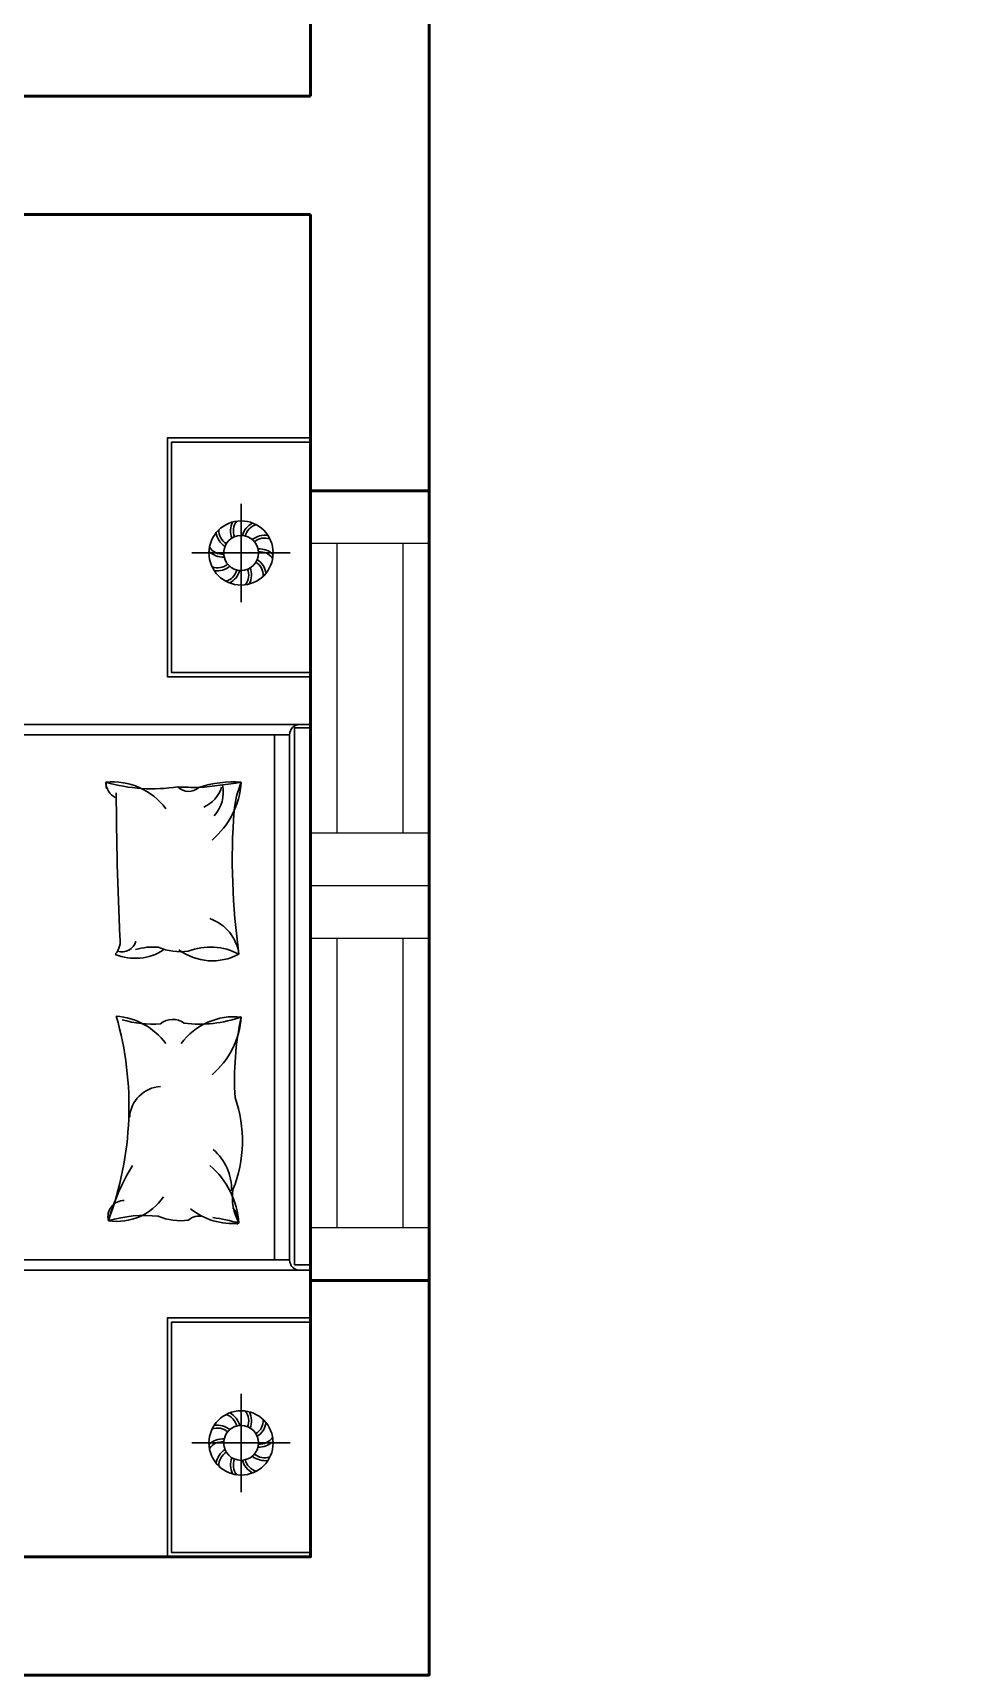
# Model space of a CAD drawing. Header units: millimetres. Extents: x -20622 to 21990, y -10877 to 8500.
# Drawn here: x 6172 to 7925, y 0 to 3120 of the extents above; entities that cross this region are included whole.
import ezdxf

# ---------------------------------------------------------------- set-up
doc = ezdxf.new("R2010")
doc.units = ezdxf.units.MM
doc.layers.add('FURNITURE', color=80, linetype='Continuous', lineweight=30)
doc.layers.add('WALL', color=140, linetype='Continuous', lineweight=50)
doc.layers.add('Windows', color=190, linetype='Continuous')

msp = doc.modelspace()

# ---------------------------------------------------------------- linework, layer by layer
at = {"layer": 'FURNITURE'}
for p, q in [((6700, 2350.4), (6700, 225)), ((6567.8, 2225.4), (6567.8, 2038.5)), ((6474.4, 2131.9), (6661.2, 2131.9)), ((6631.2, 788.7), (6631.2, 1786.6)), ((6660, 1786.6), (6660, 788.7)), ((6567.8, 347.7), (6567.8, 534.6)), ((6474.4, 441.2), (6661.2, 441.2))]:
    msp.add_line(p, q, dxfattribs=at)
for points in [[(6700, 1896.8), (6427.8, 1896.8), (6427.8, 2350.4), (6700, 2350.4)], [(6700, 1904.6), (6435.6, 1904.6), (6435.6, 2342.7), (6700, 2342.7)], [(6700, 1806), (5384.6, 1806), (5384.6, 769.2), (6700, 769.2)], [(6700, 779.7), (6669.6, 779.7), (6669.6, 1799.6), (6700, 1799.6)], [(6700, 678.6), (6427.8, 678.6), (6427.8, 225), (6700, 225)], [(6700, 670.8), (6435.6, 670.8), (6435.6, 232.8), (6700, 232.8)]]:
    msp.add_lwpolyline(points, dxfattribs=at)
for points in [[(6660, 1786.6), (5436.4, 1786.6, 0.414214), (5404, 1754.2), (5404, 821.1, 0.414214), (5436.4, 788.7), (6660, 788.7)], [(6554.5, 1642.3, 0.053404), (6563.8, 1369.7, 0.040654)]]:
    msp.add_lwpolyline(points, format="xyb", dxfattribs=at)
for centre, radius in [((6567.8, 2131.9), 61), ((6567.8, 2131.9), 33.1), ((6567.8, 441.2), 61), ((6567.8, 441.2), 33.1)]:
    msp.add_circle(centre, radius, dxfattribs=at)
for centre, radius, start, end in [((6587.1, 2173.7), 39.2, 154.17, 200.4897), ((6583.2, 2174.1), 29.9, 142.3002, 202.538), ((6608, 2154.4), 39.2, 118.17, 164.4897), ((6605, 2157), 29.9, 106.3002, 166.538), ((6558.8, 2177.1), 39.2, 190.17, 236.4897), ((6555.4, 2175.1), 29.9, 178.3002, 238.538), ((6613.5, 2126.5), 39.2, 82.17, 128.4897), ((6612.7, 2130.3), 29.9, 70.3002, 130.538), ((6534, 2163.2), 39.2, 226.17, 272.4897), ((6532.4, 2159.6), 29.9, 214.3002, 274.538), ((6601.6, 2100.7), 39.2, 46.17, 92.4897), ((6603.2, 2104.3), 29.9, 34.3002, 94.538), ((6522.9, 2133.5), 29.9, 250.3002, 310.538), ((6522.1, 2137.3), 39.2, 262.17, 308.4897), ((6530.6, 2106.8), 29.9, 286.3002, 346.538), ((6527.6, 2109.4), 39.2, 298.17, 344.4897), ((6552.4, 2089.7), 29.9, 322.3002, 22.538), ((6548.5, 2090.1), 39.2, 334.17, 20.4897), ((6580.2, 2088.8), 29.9, 358.3002, 58.538), ((6576.8, 2086.8), 39.2, 10.17, 56.4897), ((6679.4, 1786.6), 19.4, 90, 180), ((6323.6, 1571), 125.9, 36.5711, 95.89), ((6399, 2005), 321.1, 254.0243, 278.7071), ((6469, 1707.3), 158.7, 184.0129, 188.3417), ((6347.5, 1698.5), 36.9, 183.4709, 238.5412), ((6517.3, 3216.4), 1530.5, 267.3905, 268.8876), ((6468.3, 1707.8), 28.9, 224.4736, 312.1713), ((6551.7, 1497), 199.9, 85.3048, 108.6942), ((6398.8, 2743), 1060.4, 274.8098, 279.1892), ((6472.1, 1705.7), 61.7, 293.8756, 342.1383), ((6409.8, 1707.3), 158.7, 310.4189, 355.9871), ((6467.2, 1677.7), 66.8, 317.4509, 11.7793), ((6744.6, 1623.2), 191, 157.5178, 174.267), ((12718.7, 1701.8), 6388.2, 180.22759, 182.68343), ((6481.2, 1358.5), 83.3, 7.7032, 70.9775), ((6299.2, 1395), 39.1, 319.0991, 11.3702), ((6366.6, 1460.5), 98.7, 247.4467, 303.0478), ((6341, 1402.4), 28.3, 253.3521, 343.2995), ((6400.6, 1264.5), 118.8, 85.2233, 106.23), ((6453, 1483.2), 108.9, 247.017, 277.5368), ((6513.2, 1464.3), 107.3, 233.7389, 298.1269), ((6509.6, 1268.8), 114.5, 61.7736, 111.6983), ((5730.6, 1080.4), 624.1, 339.6507, 15.9631), ((6319.3, 1120.4), 132.2, 37.1197, 85.09), ((6555.2, 1125.1), 125.9, 84.11, 143.4289), ((6487.6, 1481.9), 245.1, 263.4947, 289.1867), ((6409.8, 1261.5), 158.7, 310.4189, 355.9871), ((7110.2, 1132.6), 554.8, 167.7438, 183.6284), ((6401.5, 1450.5), 213.8, 253.7954, 273.5554), ((6438, 1210.4), 35.5, 52.0833, 130.902), ((6417.6, 1056.5), 61.6, 92.63, 176.884), ((6319, 1015.7), 251.3, 338.2026, 18.9817), ((6448.6, 921.9), 101.3, 358.9577, 49.0518), ((6713.3, 751.7), 413, 148.3499, 164.3137), ((6405.5, 847.6), 158.7, 4.0129, 49.5811), ((6332, 969.1), 107, 261.2621, 325.7572), ((6652.5, 907.6), 101.3, 171.5958, 208.9092), ((6345.8, 870.8), 31, 89.7727, 193.8018), ((6550.9, 983.9), 125.9, 230.9404, 275.89), ((6529.8, 865.4), 31.7, 342.9226, 44.4009), ((6384.4, 630.6), 242.7, 83.8296, 106.4356), ((6453, 972.2), 108.9, 247.017, 277.5368), ((6487.7, 842.5), 29.7, 75.3506, 133.2684), ((6469.2, 537.3), 335, 73.6046, 82.3273), ((6679.4, 788.7), 19.4, 180, 270), ((6552.4, 483.4), 29.9, 337.462, 37.6998), ((6548.5, 483), 39.2, 339.5103, 25.83), ((6522.9, 439.6), 29.9, 49.462, 109.6998), ((6522.1, 435.8), 39.2, 51.5103, 97.83), ((6530.6, 466.3), 29.9, 13.462, 73.6998), ((6527.6, 463.7), 39.2, 15.5103, 61.83), ((6580.2, 484.4), 29.9, 301.462, 1.6998), ((6576.8, 486.4), 39.2, 303.5103, 349.83), ((6534, 409.9), 39.2, 87.5103, 133.83), ((6532.4, 413.5), 29.9, 85.462, 145.6998), ((6601.6, 472.4), 39.2, 267.5103, 313.83), ((6603.2, 468.8), 29.9, 265.462, 325.6998), ((6558.8, 396), 39.2, 123.5103, 169.83), ((6555.4, 398), 29.9, 121.462, 181.6998), ((6587.1, 399.4), 39.2, 159.5103, 205.83), ((6583.2, 399), 29.9, 157.462, 217.6998), ((6608, 418.7), 39.2, 195.5103, 241.83), ((6605, 416.1), 29.9, 193.462, 253.6998), ((6613.5, 446.6), 39.2, 231.5103, 277.83), ((6612.7, 442.8), 29.9, 229.462, 289.6998)]:
    msp.add_arc(centre, radius, start, end, dxfattribs=at)
at = {"layer": 'WALL'}
for p, q in [((6700, 5315), (6700, 3000)), ((5300, 3000), (6700, 3000)), ((4650, 2775), (6700, 2775)), ((6925, 2250), (6700, 2250)), ((6925, 750), (6700, 750))]:
    msp.add_line(p, q, dxfattribs=at)
for points in [[(5825, 0), (6925, 0), (6925, 2775), (6925, 3000), (6925, 3925), (6925, 5315), (7925, 5315), (7925, 6120)], [(6700, 2775), (6700, 225), (5825, 225)]]:
    msp.add_lwpolyline(points, dxfattribs=at)
at = {"layer": 'Windows'}
for p, q in [((6700, 2250), (6700, 750)), ((6925, 2250), (6925, 750)), ((6925, 2150), (6700, 2150)), ((6750, 2150), (6750, 1600)), ((6875, 2150), (6875, 1600)), ((6700, 1600), (6925, 1600)), ((6700, 1500), (6925, 1500)), ((6700, 1400), (6925, 1400)), ((6750, 1400), (6750, 850)), ((6875, 1400), (6875, 850)), ((6925, 850), (6700, 850))]:
    msp.add_line(p, q, dxfattribs=at)

doc.saveas('drawing.dxf')
